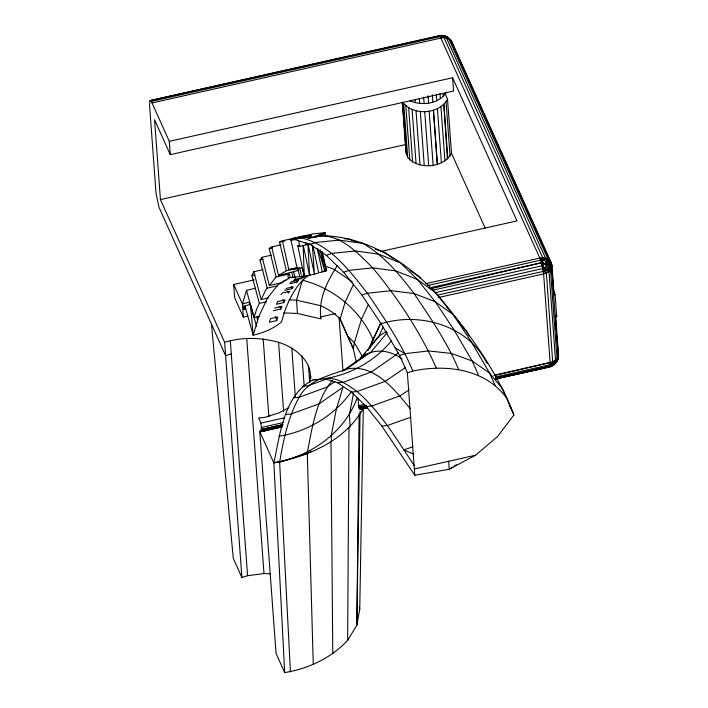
<?xml version="1.0" encoding="UTF-8"?>
<svg xmlns="http://www.w3.org/2000/svg" width="708" height="708" viewBox="0 0 708 708"><rect width="100%" height="100%" fill="white"/><g stroke="black" fill="none" stroke-linecap="round" stroke-linejoin="round"><path stroke-width="1.06" d="M284.678 672.6L273.881 462.979L259.756 431.561L265.128 430.402L259.73 431.269L276.049 653.404L284.678 672.6C308.307 668.75 331.167 658.015 347.646 640.386L348.973 427.411M359.106 413.861L356.85 625.182L347.646 640.386M360.062 411.198L356.85 625.182L359.752 609.234L363.284 408.419M231.286 353.885L225.613 355.673L159.008 207.311L156.052 193.567L149.53 104.828L149.99 100.598L439.217 35.683L440.88 38.082L539.815 258.057C540.779 263.668 545.293 267.677 546.381 273.031L552.824 363.956L551.62 365.7L549.665 366.877L495.733 378.992M391.453 340.734C372.691 364.045 342.964 378.532 313.131 379.824C283.722 394.931 280.235 434.031 273.89 462.775C307.396 456.837 343.946 441.173 362.231 410.313L362.124 408.87L359.717 408.897L358.885 407.684L357.956 398.383M548.426 366.045L549.116 366.841L550.098 366.762L553.833 364.85L555.559 360.912L548.948 270.854L548.027 268.589L548.319 264.394L550.081 261.385L549.762 260.332L547.859 258.889L542.717 257.712L539.815 258.057L425.959 283.616M149.99 100.598L441.969 35.4L438.845 35.745L438.482 36.471L439.217 35.683L441.969 35.4L444.633 35.843L448.217 37.542L547.859 258.889L550.081 261.385L550.842 265.243L550.443 269.27L557.063 358.841C557.488 362.912 553.656 365.594 550.028 366.151L496.273 378.222M288.776 407.649L279.439 412.729L264.181 417.534L258.615 417.897C260.925 421.968 262.199 427.181 260.81 431.738L260.261 431.703L281.766 426.889M495.343 377.037L550.187 364.709L551.62 365.7C555.514 363.354 558.993 360.045 558.532 355.062L555.753 317.29M494.219 375.603L552.895 361.77L555.594 363.381L557.789 359.788L558.532 355.062C558.7 360.646 554.63 365.894 549.116 366.841L550.028 366.151L550.125 362.646L543.611 273.916L541.47 262.739L545.461 257.995L446.518 38.02L445.429 37.117L440.916 35.692L440.084 36.577L151.229 101.43L150.538 100.633M452.642 44.462L452.093 42.25L450.226 39.365L440.084 36.577L444.633 35.843L448.217 37.542L452.093 42.25L551.028 262.226L552.01 266.332L553.966 292.953L553.612 294.882L555.107 294.546L556.736 316.733L555.24 317.069M309.529 382.338C314.812 362.717 295.342 347.389 278.545 342.283C261.04 337.459 242.039 336.804 224.64 342.345L241.906 577.498L247.57 575.71L263.995 573.533L270.571 573.763M290.422 671.812L279.633 462.191C283.466 439.872 288.067 417.278 299.157 397.259C308.697 379.488 329.486 375.674 346.734 369.089C374.32 363.319 394.763 389.86 410.224 408.658M353.513 393.294L349.345 414.968L350.212 426.818M553.833 364.85L556.754 361.381L557.09 359.788M255.588 288.262L246.508 290.298L242.428 303.936L243.41 317.255L247.835 315.812M259.172 316.538L254.075 317.68L256.641 309.122L259.367 303.378L251.933 275.66L253.8 271.713L262.88 269.677M276.748 320.6L277.819 317.016L270.483 318.662L269.412 322.246L276.748 320.6L275.58 316.37M245.826 308.759L243.933 309.254L244.941 305.891L250.428 304.431L256.606 326.45M302.183 281.235L296.484 300.183L297.466 313.511L321.069 318.892C317.742 299.794 327.415 280.855 337.53 265.323M356.372 362.284L353.265 348.566L340.061 319.078L345.274 301.75L353.655 284.014M371.735 343.654L373.001 339.442L380.966 322.609L369.549 347.973L367.479 350.451M308.139 238.295L319.326 236.33L320.06 234.56L325.096 232.693L325.795 235.906L324.556 235.552L323.131 233.304L323.883 235.357M437.686 295.094L543.337 271.376C546.957 270.376 549.904 267.314 551.399 263.925L549.762 260.332L545.461 257.995L549.505 262.748L551.656 268.261L558.178 357L555.559 360.912L552.895 361.77L550.187 364.709L554.975 363.142L558.09 357.912L552.895 361.77M435.066 292.74L542.859 268.544L542.673 265.695L546.408 262.137L548.116 259.225M368.063 350.389L373.001 339.442C360.222 309.936 333.45 288.227 302.502 280.182M383.178 327.043L379.125 335.928L369.549 347.973M357.372 397.454C344.637 432.615 310.069 456.943 273.89 462.775M268.314 297.953L261.181 299.555L265.624 290.13L267.208 288.156L277.403 285.864M283.802 302.599L285.085 299.882L277.748 301.528L276.465 304.245L283.802 302.599L282.97 299.466M368.346 304.617L361.514 319.051L354.363 342.831L353.265 348.566L340.327 319.556M273.412 310.688L280.74 309.042L282.005 306.387L274.669 308.033M448.217 37.542L447.014 36.993L446.518 38.02L450.828 40.356L551.576 264.438M446.447 92.04C439.367 104.103 421.72 106.103 409.782 100.695M447.509 99.102L451.483 153.229C443.553 168.247 418.543 170.008 407.693 157.459L403.719 103.324C414.605 115.935 439.553 114.05 447.509 99.102L444.925 93.35M315.361 237.118L315.927 236.065L320.06 234.56L322.751 235.472L322.335 233.525M553.93 364.523L555.054 362.584L556.754 361.381M307.307 243.101L306.175 244.844L299.785 246.366L297.803 245.738L304.281 276.757L318.759 272.916L313.024 246.154M320.591 235.684C365.222 235.852 405.755 261.225 435.677 292.811C466.784 329.893 496.37 369.443 513.92 414.932L497.556 436.535L475.537 455.235L449.155 469.298L414.773 475.245L381.824 426.039L366.195 406.516L351.425 392.064L337.601 382.762L324.804 378.674C336.964 376.674 347.699 385.002 357.098 391.533C380.815 412.224 396.816 439.659 414.233 465.457M297.103 282.076L298.599 280.191L291.262 281.837L289.767 283.722L297.103 282.076L296.625 280.12M271.261 255.216L262.181 257.252L269.323 285.51L276.111 276.961L289.36 273.987L290.307 277.908M289.36 273.987L287.855 275.89L288.572 278.828M267.208 288.156L260.004 259.986L262.181 257.252M332.247 380.479C315.91 400.595 312.246 427.623 307.352 452.297L307.458 453.678M284.536 290.315L291.873 288.669L293.369 286.793L286.032 288.439M280.97 294.758L282.439 292.935L289.776 291.289L288.306 293.112L287.802 291.183M342.468 371.098L360.345 358.522L379.125 335.928L386.391 331.512M359.912 359.549L361.974 357.071M363.354 355.416L365.416 352.938M387.205 332.663L371.01 352.026L344.982 370.151M351.743 391.188C334.849 415.198 307.9 431.668 279.005 436.208M397.993 352.584L395.905 355.009L371.293 372.027L343.283 382.24L337.601 382.762M542.859 268.544L544.452 268.084L548.319 264.394L550.842 265.243M151.229 101.43L152.025 102.934L440.88 38.082L443.296 36.09L542.717 257.712C544.779 261.889 549.859 264.173 550.443 269.27L546.381 273.031L543.611 273.916L438.199 297.581M555.559 360.912L557.081 359.646L557.789 359.788M334.964 381.515L326.954 387.126L299.157 397.259L293.431 397.799M405.542 367.496L385.17 381.364L357.098 391.533L351.425 392.064M408.923 389.922L399.993 395.878L371.85 405.976L366.195 406.516M452.801 467.023L449.155 469.298L448.739 461.253M454.633 465.891L456.456 464.758M360.345 358.522C372.081 347.672 390.214 349.566 402.055 359.151M280.775 244.888L271.66 246.95L278.554 275.474L286.342 270.748L295.519 268.686M278.554 275.474L298.758 270.288M302.75 277.669L295.413 279.315L293.705 280.35L301.042 278.704L306.21 275.571M286.342 270.748L279.589 242.118L281.474 240.977L293.236 238.419L289.829 239.764M279.633 462.191L307.316 453.359L311.095 451.279M272.784 246.623L269.199 248.464L276.111 276.961M549.116 366.841L552.231 365.939M326.928 378.895L308.361 385.692L302.652 386.214M302.351 267.677L297.254 268.819L290.961 240.039L295.156 239.623L300.546 237.711C330.3 244.331 349.469 270.704 367.39 293.236C384.179 318.14 401.312 343.212 412.888 371.063C445.978 363.921 486.396 369.036 507.078 398.763M295.156 239.623L310.139 244.41L315.547 242.499L339.318 240.092L362.823 243.41C383.993 255.393 399.516 274.518 414.065 293.563C430.437 317.883 447.217 342.318 458.607 369.47M410.64 417.26L387.462 425.481L381.824 426.039M310.139 244.41L326.335 255.314L331.76 253.411L355.487 250.959L378.851 254.19L400.48 262.907L417.357 279.421L435.208 301.714L453.908 329.654L472.121 360.956L478.599 375.346M412.914 446.73L403.826 449.916L413.897 454.217M326.335 255.314L343.646 272.253L349.071 270.359L372.753 267.863L395.967 270.943L417.357 279.421L435.677 292.811L466.979 331.698L468.74 335.707M343.646 272.253L361.947 295.112L367.39 293.236L391.011 290.678L414.065 293.563L435.208 301.714L453.191 314.679L471.537 342.097L489.573 373.072L495.069 385.302M361.947 295.112L381.125 323.768C419.587 311.591 468.537 325.538 486.998 363.328M244.198 303.351L242.428 303.936L233.684 284.501L254.154 279.908M381.125 323.768L399.56 355.407L405.056 353.646L428.597 350.947L451.394 353.434L472.121 360.956L489.573 373.072L502.733 389.09L513.92 414.932M414.773 475.245L407.383 372.815L412.888 371.063M322.282 251.464L326.485 270.739L319.768 272.589M265.155 430.845L272.279 428.606M302.077 237.552L306.228 237.136L309.192 238.083L315.927 236.065L316.122 236.994M282.404 240.835L288.811 269.589L297.254 268.819M322.751 235.472L321.105 235.932L320.06 234.56L320.388 236.118L319.326 236.33M310.069 243.791L306.175 244.844L305.599 242.03M297.803 245.738L299.918 245.234M430.774 288.758L541.47 262.739L544.735 263.898L548.027 268.589L550.443 269.27L552.01 266.332L551.028 262.226L550.081 261.385C553.745 265.509 551.382 271.5 546.381 273.031L543.337 271.376L544.452 268.084L548.027 268.589M358.752 407.003L366.275 405.259M282.819 424.844L261.332 429.57L282.775 424.605M279.589 242.118L284.713 240.941M366.301 406.038L358.885 407.684M152.025 102.934L169.3 141.343L452.598 77.738L516.982 220.896L381.258 251.367M224.64 342.345L160.433 199.603L154.565 119.741L170.274 154.654L453.571 91.049L452.598 77.738M160.433 199.603L406.357 144.388M306.228 237.136L292.554 238.49L313.078 233.879L325.096 232.693M293.847 238.915L300.174 237.499M290.961 240.039L311.547 235.419L302.714 236.295L292.554 238.49M269.199 248.464L272.226 247.782M260.004 259.986L263.031 259.305M251.933 275.66L254.96 274.978M288.811 269.589L297.988 267.527M289.404 269.598L297.555 267.766M299.741 276.695L303.927 275.757M286.174 280.173L284.085 280.642L282.572 282.536L269.323 285.51M259.367 303.378L266.509 301.776M427.42 285.589L540.655 260.163L544.098 260.199L539.815 258.057M429.544 287.864L541.47 262.739M432.685 290.191L542.673 265.695M320.795 316.919L335.557 313.6M260.942 423.074L284.651 417.747M261.27 427.508L283.731 422.472M358.487 405.693L363.877 404.489M494.14 375.222L550.125 362.646M261.332 429.57L282.793 424.756M359.717 408.897L367.24 407.206M361.912 408.897L367.275 407.746M496.397 378.683L549.665 366.877L495.821 378.851M260.81 431.738L282.368 426.897M360.912 409.277L367.381 407.826M414.446 468.953L475.537 455.235M360.124 409.029L367.664 407.348M359.16 408.074L366.709 406.419M496.113 377.992L550.028 366.151L550.098 366.762M440.88 38.082L447.014 36.993L452.093 42.25L451.447 42.737L450.226 39.365L445.757 36.356L443.916 36.055M309.325 236.826L311.396 236.614M318.627 235.888C340.973 234.33 358.133 253.482 372.753 267.863C397.976 298.351 420.26 331.751 436.27 368.01M344.885 238.985L348.009 238.676L356.036 241.924M323.414 271.04L325.459 270.837M285.528 414.499L291.262 413.941L319.025 403.887L342.929 387.294L336.291 409.383L331.132 436.19L331.53 441.606M313.131 379.824L318.839 379.311M289.006 299.838L296.484 300.183L320.096 305.564C327.53 308.688 334.619 313.06 340.061 319.078M283.563 312.865L297.466 313.511M545.957 270.403L548.948 270.854L550.541 270.102L551.47 267.854L551.399 263.925M549.505 262.748L546.408 262.137L546.594 266.217M375.293 249.278L384.692 252.278L393.294 258.597M324.999 265.925L334.238 269.456L352.319 281.793M444.633 35.843L447.014 36.993M395.197 347.938L405.056 353.646M410.003 270.474L419.118 276.607L420.508 278.306M547.558 260.544L542.717 257.712L541.531 258.721L540.655 260.163L544.735 263.898M395.02 259.863L397.595 261.756M448.952 38.745L450.828 40.356M446.783 307.299L449.863 310.316L450.748 312.281M348.354 336.698L354.363 342.831L362.142 356.027M509.185 405.241L510.831 408.074M402.25 102.156L405.914 151.954L407.693 157.459M553.302 287.864L553.532 291.059L555.107 294.546M555.948 314.989L556.736 316.733M451.483 153.229L485.06 227.861M399.56 355.407L407.383 372.815M243.41 317.255L234.667 297.811L233.684 284.501M241.906 577.498L233.268 558.285L211.48 324.237M318.131 249.26L324.884 271.235L320.22 249.818M249.818 304.847L249.066 302.183L242.428 303.936L243.933 309.254M244.941 305.891L253.172 335.238C263.376 332.751 273.527 328.804 281.545 321.857L284.855 310.83A937.038 163.406 77.3 0 1 310.431 274.279M246.508 290.298L254.075 317.68M321.299 251.774L326.485 270.739M279.97 306.192L280.74 309.042M253.8 271.713L261.181 299.555M291.333 286.554L291.873 288.669M291.811 272.5L292.997 277.412M293.519 271.465L295.413 279.315M299.511 275.713L297.873 268.819L299.599 267.774L301.227 274.669M302.714 236.295L302.989 237.437M302.289 267.597L303.9 274.509M553.532 291.059L553.966 292.953M359.275 607.154L359.752 609.234M317.184 248.384L322.308 271.943M308.13 244.242L314.44 274.2L312.334 245.101M303.316 245.543L309.573 275.5L307.962 244.251M298.617 240.729L299.785 246.366M257.119 316.556L257.606 321.945M250.428 304.431L253.172 335.238L258.712 316.697L267.624 297.856L278.014 284.811L290.006 277.536L303.104 276.332L304.281 276.757L303.13 245.552M551.895 268.695L552.284 274.023M552.594 278.279L553.063 284.669M555.399 316.476L555.877 322.954M556.116 326.193L556.585 332.663M556.824 335.902L557.302 342.38M557.541 345.619L557.939 351.018M446.075 101.872L450.058 155.999M443.049 93.332L443.279 96.465M447.837 158.583L443.863 104.448L447.359 158.955M439.969 93.527L440.349 98.748M440.942 106.74L444.916 160.866M436.376 94.403L436.836 100.669M437.42 108.651L441.394 162.778M432.322 94.828L432.862 102.129M437.42 164.247L433.446 110.121L437.234 164.291M428.03 95.792L428.57 103.103M429.154 111.085L433.128 165.212M423.658 97.262L424.119 103.527M424.703 111.51L428.676 165.645M419.295 98.182L419.685 103.403M420.269 111.386L424.242 165.522M415.189 99.598L415.419 102.731M416.012 110.722L419.986 164.849M412.091 109.519L416.065 163.645M408.649 107.846L412.622 161.973M405.826 105.758L409.799 159.884M403.047 104.704L403.206 106.873M404.472 124.192L404.631 126.36M405.188 133.936L405.348 136.095M405.905 143.68L406.065 145.839M402.56 102.81L406.383 154.778M339.044 317.272L342.982 370.877M310.741 375.957L310.901 378.099M308.44 365.54L309.661 382.161M301.98 356.036L304.157 385.71M291.776 348.106L295.325 396.453M278.545 342.283L283.625 411.507M263.172 338.964L268.898 416.985M246.72 338.38L263.995 573.533M230.304 340.566L247.57 575.71M169.3 141.343L170.274 154.654M307.316 453.359L313.263 664.529M330.981 441.473L332.787 653.803M282.43 426.243L261.172 431.004L282.465 426.278"/></g></svg>
